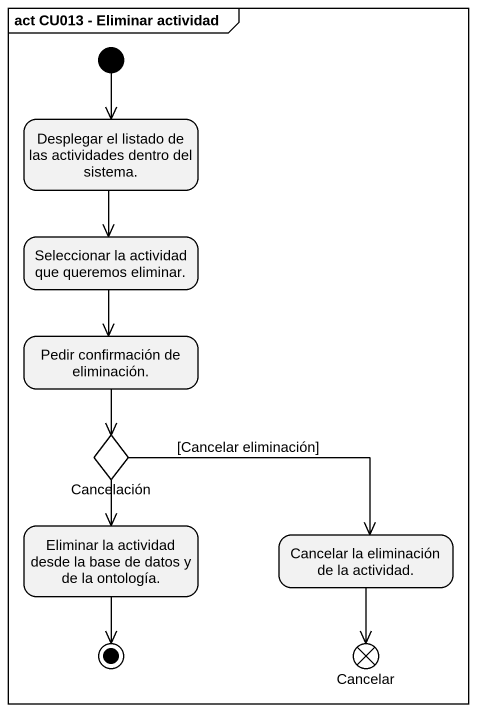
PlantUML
@startuml
mainframe act CU013 - Eliminar actividad
hide empty description
state "Desplegar el listado de las actividades dentro del sistema." as Desplegar_el_listado_de_las
state "Seleccionar la actividad que queremos eliminar." as Seleccionar_la_actividad
state "Pedir confirmación de eliminación." as Pedir_confirmación_de
state Cancelación <<choice>>
state "Eliminar la actividad desde la base de datos y de la ontología." as Eliminar_la_actividad_desde
state "Cancelar la eliminación de la actividad." as Cancelar_la_eliminación_de
state Cancelar <<end>>
[*] --> Desplegar_el_listado_de_las
Desplegar_el_listado_de_las --> Seleccionar_la_actividad
Seleccionar_la_actividad --> Pedir_confirmación_de
Pedir_confirmación_de --> Cancelación
Cancelación --> Eliminar_la_actividad_desde
Cancelación -right-> Cancelar_la_eliminación_de : [Cancelar eliminación]
Cancelar_la_eliminación_de --> Cancelar
Eliminar_la_actividad_desde --> [*]
@enduml
